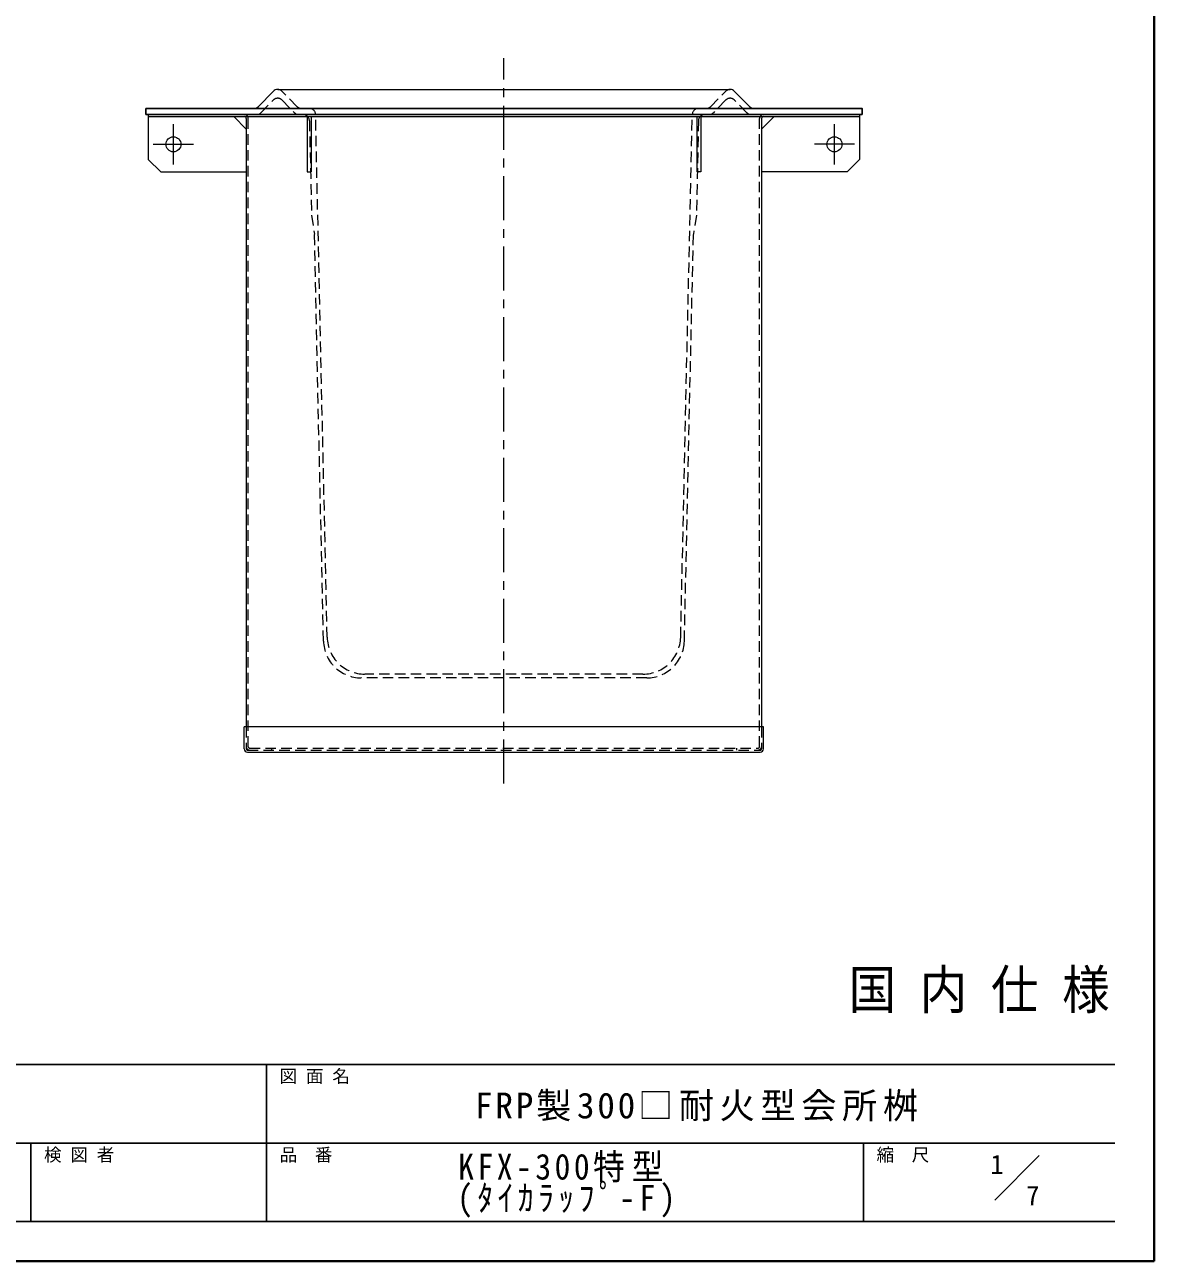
# Model space of a CAD drawing. Units: millimetres at full size, sheet at 1:7; details may follow other scales. Extents: x -1486 to 1349, y -951 to 1016.
# Drawn here: x 450 to 1349, y -951 to 33 of the extents above; entities that cross this region are included whole.
import ezdxf
from ezdxf.enums import TextEntityAlignment as Align

# ---------------------------------------------------------------- set-up
doc = ezdxf.new("R2010")
doc.units = ezdxf.units.MM
doc.header["$LTSCALE"] = 7
doc.linetypes.add('CHAIN1', pattern=[8, 5, -1, 1, -1])
doc.linetypes.add('DASHED1', pattern=[1.8, 1.2, -0.6])
doc.layers.add('0-0', color=4, linetype='Continuous', lineweight=9)
doc.styles.add('ＭＳ ゴシック', font='')
doc.styles.get('ＭＳ ゴシック').set_extended_font_data('MS Gothic')

msp = doc.modelspace()

# ---------------------------------------------------------------- linework, layer by layer
at = {"layer": '0-0', "color": 1, "lineweight": 40}
for q in [(1349.039, 1016.339), (-1485.961, -950.661)]:
    msp.add_line((1349.039, -950.661), q, dxfattribs=at)
at = {"layer": '0-0', "linetype": 'CHAIN1'}
for p, q in [((831.539, -570.661), (831.539, 6.339)), ((568.539, -78.261), (568.539, -46.261)), ((1094.539, -78.261), (1094.539, -46.261)), ((552.539, -62.261), (584.539, -62.261)), ((1110.539, -62.261), (1078.539, -62.261))]:
    msp.add_line(p, q, dxfattribs=at)
at = {"layer": '0-0', "color": 7, "lineweight": 18}
for p, q in [((651.539, -18.661), (1011.539, -18.661)), ((636.221, -32.159), (647.966, -20.163)), ((1026.857, -32.159), (1015.112, -20.163)), ((548.539, -38.661), (548.539, -40.261)), ((1114.539, -38.661), (1114.539, -40.261)), ((548.539, -40.261), (1114.539, -40.261)), ((626.539, -41.861), (626.539, -525.661)), ((674.939, -40.261), (674.939, -84.261)), ((678.139, -40.261), (678.139, -84.261)), ((984.939, -40.261), (984.939, -84.261)), ((988.139, -40.261), (988.139, -84.261)), ((1036.539, -41.861), (1036.539, -525.661)), ((674.939, -84.261), (678.139, -84.261)), ((988.139, -84.261), (984.939, -84.261)), ((1038.139, -525.661), (624.939, -525.661)), ((624.939, -543.061), (624.939, -525.661)), ((1038.139, -543.061), (1038.139, -525.661)), ((627.539, -545.661), (1035.539, -545.661)), ((1222.184, -902.016), (1257.539, -866.661))]:
    msp.add_line(p, q, dxfattribs=at)
at = {"layer": '0-0', "linetype": 'DASHED1'}
for p, q in [((638.179, -37.159), (647.966, -27.163)), ((666.857, -32.159), (655.112, -20.163)), ((655.112, -27.163), (664.899, -37.159)), ((996.221, -32.159), (1007.966, -20.163)), ((1007.966, -27.163), (998.179, -37.159)), ((1024.899, -37.159), (1015.112, -27.163)), ((690.887, -454.327), (681.648, -38.55)), ((972.191, -454.327), (981.43, -38.55)), ((628.139, -541.461), (628.139, -41.861)), ((676.758, -43.55), (678.427, -118.661)), ((986.321, -43.55), (984.651, -118.661)), ((1034.939, -541.461), (1034.939, -41.861)), ((678.427, -118.661), (680.761, -133.661)), ((984.651, -118.661), (982.318, -133.661)), ((687.953, -457.327), (680.761, -133.661)), ((975.125, -457.327), (982.318, -133.661)), ((945.132, -486.661), (717.946, -486.661)), ((942.198, -483.661), (720.88, -483.661)), ((626.539, -525.661), (626.539, -543.061)), ((1036.539, -525.661), (1036.539, -543.061)), ((627.539, -544.061), (1035.539, -544.061)), ((629.139, -542.461), (1033.939, -542.461)), ((646.539, -542.461), (646.539, -544.061)), ((1016.539, -542.461), (1016.539, -544.061))]:
    msp.add_line(p, q, dxfattribs=at)
at = {"layer": '0-0', "color": 5, "lineweight": 25}
for p, q in [((546.539, -33.661), (546.539, -38.661)), ((546.539, -38.661), (1116.539, -38.661))]:
    msp.add_line(p, q, dxfattribs=at)
at = {"layer": '0-0'}
for p, q in [((548.539, -40.261), (548.539, -74.261)), ((626.539, -50.261), (616.539, -40.261)), ((1036.539, -50.261), (1046.539, -40.261)), ((1114.539, -40.261), (1114.539, -74.261)), ((548.539, -74.261), (558.539, -84.261)), ((1114.539, -74.261), (1104.539, -84.261)), ((558.539, -84.261), (626.539, -84.261)), ((1104.539, -84.261), (1036.539, -84.261))]:
    msp.add_line(p, q, dxfattribs=at)
at = {"layer": '0-0', "color": 6, "lineweight": 25}
for p, q in [((-1454.461, -794.161), (1317.539, -794.161)), ((642.539, -919.161), (642.539, -794.161)), ((1317.539, -856.661), (-107.461, -856.661)), ((455.039, -919.161), (455.039, -856.661)), ((1117.539, -919.161), (1117.539, -856.661)), ((1317.539, -919.161), (-1454.461, -919.161))]:
    msp.add_line(p, q, dxfattribs=at)
at = {"layer": '0-0', "color": 5, "lineweight": 25}
msp.add_lwpolyline([(546.539, -33.661), (1116.539, -33.661), (1116.539, -38.661)], dxfattribs=at)
at = {"layer": '0-0'}
for centre in [(568.539, -62.261), (1094.539, -62.261)]:
    msp.add_circle(centre, 6, dxfattribs=at)
at = {"layer": '0-0', "color": 7, "lineweight": 18}
for centre, radius, start, end in [((651.539, -23.661), 5, 90, 135.6053), ((1011.539, -23.661), 5, 44.3947, 90), ((632.649, -28.661), 5, 270, 315.6053), ((1030.43, -28.661), 5, 224.3947, 270), ((624.939, -41.861), 1.6, 0, 90), ((1038.139, -41.861), 1.6, 90, 180), ((627.539, -543.061), 2.6, 180, 270), ((1035.539, -543.061), 2.6, 270, 0)]:
    msp.add_arc(centre, radius, start, end, dxfattribs=at)
at = {"layer": '0-0', "linetype": 'DASHED1'}
for centre, radius, start, end in [((651.539, -23.661), 5, 44.3947, 90), ((1011.539, -23.661), 5, 90, 135.6053), ((651.539, -30.661), 5, 44.3947, 135.6053), ((1011.539, -30.661), 5, 44.3947, 135.6053), ((624.939, -41.861), 3.2, 0, 90), ((634.607, -33.661), 5, 270, 315.6053), ((668.471, -33.661), 5, 224.3947, 270), ((670.43, -28.661), 5, 224.3947, 270), ((671.759, -43.661), 5, 1.27303, 90), ((676.649, -38.661), 5, 1.27303, 90), ((986.429, -38.661), 5, 90, 178.72697), ((991.319, -43.661), 5, 90, 178.72697), ((992.649, -28.661), 5, 270, 315.6053), ((994.607, -33.661), 5, 270, 315.6053), ((1028.471, -33.661), 5, 224.3947, 270), ((1038.139, -41.861), 3.2, 90, 180), ((717.946, -456.661), 30, 181.27303, 270), ((720.88, -453.661), 30, 181.27303, 270), ((942.198, -453.661), 30, 270, 358.72697), ((945.132, -456.661), 30, 270, 358.72697), ((629.139, -541.461), 2.6, 180, 270), ((627.539, -543.061), 1, 180, 270), ((629.139, -541.461), 1, 180, 270), ((1033.939, -541.461), 1, 270, 0), ((1033.939, -541.461), 2.6, 270, 0), ((1035.539, -543.061), 1, 270, 0)]:
    msp.add_arc(centre, radius, start, end, dxfattribs=at)

# ---------------------------------------------------------------- texts
at = {"layer": '0-0', "color": 7, "style": 'ＭＳ ゴシック', "width": 0.9}
msp.add_text('国 内 仕 様', height=30.79, dxfattribs=at).set_placement((1105.789, -759.161), align=Align.BOTTOM_LEFT)
at = {"layer": '0-0', "color": 7, "style": 'ＭＳ ゴシック'}
for s, height, p in [('図 面 名', 10.26, (653.039, -811.661)), ('検 図 者', 10.26, (465.539, -874.161)), ('品\u3000番', 10.26, (653.039, -874.161)), ('縮\u3000尺', 10.26, (1128.039, -874.161)), ('1', 15.4, (1218.628, -885.927)), ('7', 15.4, (1247.132, -910.693))]:
    msp.add_text(s, height=height, dxfattribs=at).set_placement(p, align=Align.BOTTOM_LEFT)
at = {"layer": '0-0', "color": 7, "char_height": 20.53, "attachment_point": 7, "style": 'ＭＳ ゴシック'}
for s, insert in [('\\T1.16;FRP製300□耐火型会所桝', (808.539, -839.411)), ('\\T1.22;\\W0.9;KFX-300特型', (795.164, -887.911)), ('\\T1.28;\\W0.9;(ﾀｲｶﾗｯﾌﾟ-F)', (794.289, -915.911))]:
    msp.add_mtext(s, dxfattribs=dict(at, insert=insert))

doc.saveas('drawing.dxf')
